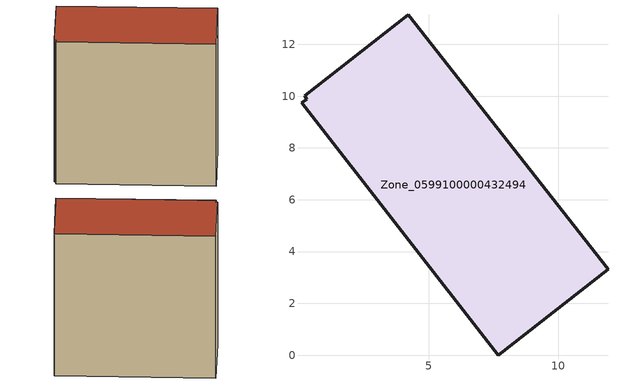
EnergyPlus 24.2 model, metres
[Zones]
Zone_0599100000432494
 floor ground (C_G): 0.21,10.02 4.21,13.14 11.93,3.32 7.69,0 0.09,9.74 0.29,9.88 z0
 wall outside (C_F): 11.93,3.32 4.21,13.14 0.21,10.02 0.29,9.88 0.09,9.74 7.69,0 11.93,3.32 z0:12.77
 roof outside (C_R): 4.21,13.14 0.21,10.02 0.29,9.88 0.09,9.74 7.69,0 11.93,3.32 z12.77
[BUILDING]
Pand.0599100000432494: North Axis=0; Terrain=City; Loads Convergence Tolerance Value=0.04; Temperature Convergence Tolerance Value=0.4; Solar Distribution=FullExterior; Maximum Number of Warmup Days=25; Minimum Number of Warmup Days=1
[Site:Location]
Rotterdam.The.Hague.AP_ZH_NLD Design_Conditions: Latitude=51.96; Longitude=4.45; Time Zone=1; Elevation=-4.5
[SITE:GROUNDTEMPERATURE:BUILDINGSURFACE]
18, 18, 18, 18, 18, 18, 18, 18, 18, 18, 18, 18
[MATERIAL] Thermal Absorptance=0.9; Solar Absorptance=0.7; Visible Absorptance=0.7
Name | Roughness | Thickness | Conductivity | Density | Specific Heat
G.TI.1946 | MediumSmooth | 0.15 | 1 | 540 | 1210
F.TI.1946 | Rough | 0.3 | 0.857143 | 1920 | 840
R.TI.1946 | MediumRough | 0.2 | 0.1 | 1500 | 1000
[CONSTRUCTION]
C_G: G.TI.1946
C_F: F.TI.1946
C_R: R.TI.1946
[ZONE]
Zone_0599100000432494: Type=1; Multiplier=1; Ceiling Height=Autocalculate; Volume=Autocalculate; Floor Area=autocalculate; Part of Total Floor Area=Yes
[ZONEINFILTRATION:DESIGNFLOWRATE]
Infil_Zone_0599100000432494: Zone or ZoneList or Space or SpaceList=Zone_0599100000432494; Schedule=AlwaysOn; Design Flow Rate Calculation Method=Flow/Area; Flow Rate per Floor Area=0.003; Constant Term Coefficient=1; Temperature Term Coefficient=0; Velocity Term Coefficient=0; Velocity Squared Term Coefficient=0
[HVACTEMPLATE:ZONE:IDEALLOADSAIRSYSTEM]
Zone_0599100000432494: Maximum Heating Supply Air Temperature=50; Minimum Cooling Supply Air Temperature=13; Maximum Heating Supply Air Humidity Ratio=0.0156; Minimum Cooling Supply Air Humidity Ratio=0.0077; Heating Limit=NoLimit; Cooling Limit=NoLimit; Dehumidification Control Type=ConstantSensibleHeatRatio; Cooling Sensible Heat Ratio=0.7; Dehumidification Setpoint=60; Humidification Control Type=None; Humidification Setpoint=30; Outdoor Air Method=None; Outdoor Air Flow Rate per Person=0.00944; Outdoor Air Flow Rate per Zone Floor Area=0; Outdoor Air Flow Rate per Zone=0; Demand Controlled Ventilation Type=None; Outdoor Air Economizer Type=NoEconomizer; Heat Recovery Type=None; Sensible Heat Recovery Effectiveness=0.7; Latent Heat Recovery Effectiveness=0.65
[ZONECONTROL:THERMOSTAT]
ThermostatControl_Zone_0599100000432494: Zone or ZoneList=Zone_0599100000432494; Control Type Schedule=DualSetpointControlType; Control 1=Thermostat_Zone_0599100000432494; Temperature Difference Between Cutout And Setpoint=0
[THERMOSTATSETPOINT:DUALSETPOINT]
Thermostat_Zone_0599100000432494: Heating Setpoint Temperature Schedule=HeatingSetpoint_Zone_0599100000432494; Cooling Setpoint Temperature Schedule=CoolingSetpoint_Zone_0599100000432494
[SCHEDULE:COMPACT]
HeatingSetpoint_Zone_0599100000432494: Through: 12/31, For: AllDays, Until: 24:00, 21
CoolingSetpoint_Zone_0599100000432494: Through: 12/31, For: AllDays, Until: 24:00, 24
DualSetpointControlType: Through: 12/31, For: AllDays, Until: 24:00, 4
AlwaysOn: Through: 12/31, For: AllDays, Until: 24:00, 1
